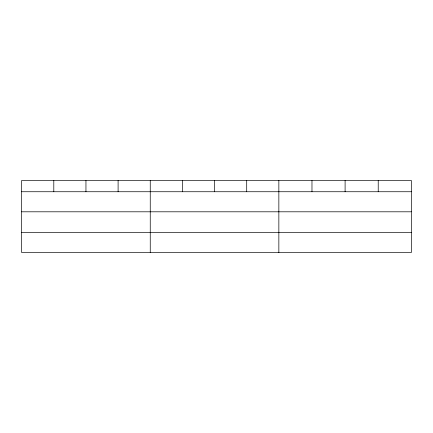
<?xml version="1.0" encoding="UTF-8"?>
<svg xmlns="http://www.w3.org/2000/svg" width="433" height="433" viewBox="0 0 433 433"><rect width="100%" height="100%" fill="white"/><g stroke="black" fill="none" stroke-linecap="round" stroke-linejoin="round"><path stroke-width="0.65" d="M411.35 211.802L411.35 180.469L21.65 180.469L21.65 252.531L411.35 252.531L411.35 211.802L21.65 211.802M21.65 191.738L411.35 191.738M21.65 232.467L411.35 232.467M378.225 180.469L378.225 191.738M345.101 180.469L345.101 191.738M311.976 180.469L311.976 191.738M278.852 180.469L278.852 252.531M246.702 180.469L246.702 191.738M214.552 180.469L214.552 191.738M182.401 180.469L182.401 191.738M150.251 180.469L150.251 252.531M118.101 180.469L118.101 191.738M85.951 180.469L85.951 191.738M53.8 180.469L53.8 191.738"/></g></svg>
